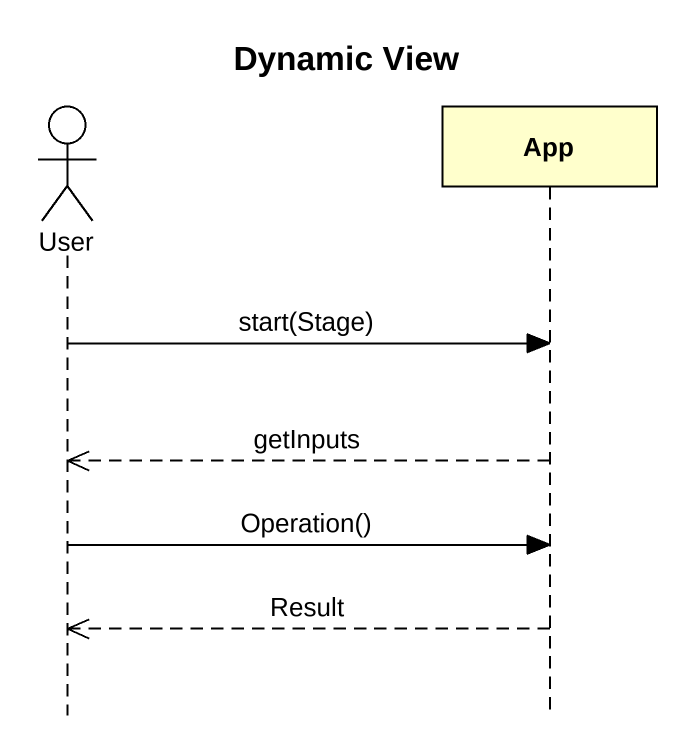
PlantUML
@startuml
title Dynamic View
hide footbox
actor User
participant App

User -> App : start(Stage)
App -->> User : getInputs
User -> App : Operation()
App -->> User : Result
@enduml
